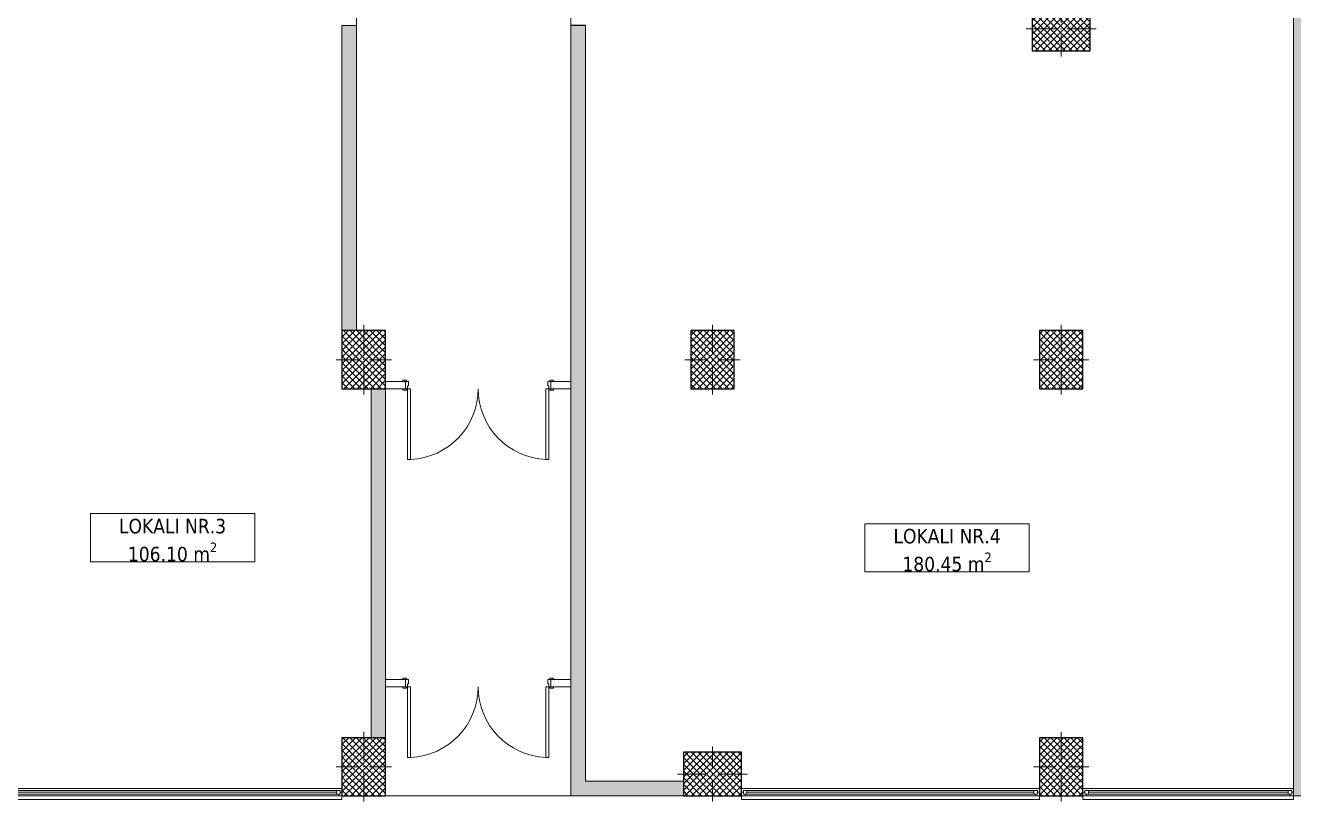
# Model space of a CAD drawing. Header units: millimetres. Extents: x 533892 to 593342, y -885649 to -843599.
# Drawn here: x 552507 to 569966, y -871220 to -860540 of the extents above; entities that cross this region are included whole.
import ezdxf

# ---------------------------------------------------------------- set-up
doc = ezdxf.new("R2010")
doc.units = ezdxf.units.MM
doc.header["$MEASUREMENT"] = 0
for name, color, linetype, lineweight in [('2D Drafting - General_Pen_No__1', 7, 'Continuous', 13), ('Annotation - Text_Pen_No__1', 7, 'Continuous', 13), ('ARCHICAD Doors_Pen_No__1', 7, 'Continuous', 13), ('ARCHICAD Windows_Pen_No__1', 7, 'Continuous', 13), ('Structural - Bearing_Pen_No__1', 7, 'Continuous', 13), ('Structural - Bearing_Pen_No__2', 8, 'Continuous', 15)]:
    doc.layers.add(name, color=color, linetype=linetype, lineweight=lineweight)
for name, color, linetype in [('ARCHICAD Doors', 7, 'Continuous'), ('ARCHICAD Windows', 7, 'Continuous'), ('Structural - Bearing', 7, 'Continuous')]:
    doc.layers.add(name, color=color, linetype=linetype)
doc.layers.add('Structural - Bearing_Pen_No__48', color=14, linetype='Continuous', lineweight=25, true_color=0xa80f02)
doc.styles.add('GENERATED_STYLE_8', font='tahoma.ttf')
pattern_1 = [(45, (0, 0), (-45.961939, 45.961939), []), (135, (0, 0), (45.961939, 45.961939), [])]

# ---------------------------------------------------------------- blocks, each defined once
blk = doc.blocks.new('Wall_16', base_point=(570066, -851140))
at = {"layer": 'Structural - Bearing_Pen_No__2', "linetype": 'Continuous', "lineweight": 15}
blk.add_hatch(color=8, dxfattribs=at).paths.add_polyline_path([(569966, -851340), (569966, -870940), (570166, -870940), (570166, -851340)])
at = {"layer": 'Structural - Bearing_Pen_No__1', "color": 7, "linetype": 'Continuous', "lineweight": 13, "flags": 128}
for points in [[(569966, -851340), (569966, -870940)], [(570166, -870940), (570166, -851340)]]:
    blk.add_lwpolyline(points, dxfattribs=at)
blk = doc.blocks.new('D2 14')
at = {"layer": 'ARCHICAD Doors_Pen_No__1', "color": 7, "linetype": 'Continuous', "lineweight": 13}
for p, q in [((-972, 0), (-972, 972)), ((-972, 972), (-932, 972)), ((-932, 972), (-932, 0)), ((972, 972), (932, 972)), ((932, 972), (932, 0)), ((972, 0), (972, 972)), ((-1037, 0), (-1037, 19)), ((-1037, 19), (-987, 19)), ((-987, 0), (-1037, 0)), ((-1000, 0), (-1037, 0)), ((-972, 0), (-1000, 0)), ((-1000, 0), (-1000, -100)), ((-1000, 0), (-1000, -100)), ((-987, 19), (-987, 0)), ((-972, -40), (-972, 0)), ((-932, 0), (-972, 0)), ((932, 0), (972, 0)), ((1000, 0), (972, 0)), ((972, 0), (972, -40)), ((987, 19), (1037, 19)), ((987, 0), (987, 19)), ((1037, 0), (987, 0)), ((1000, -100), (1000, 0)), ((1000, 0), (1000, -100)), ((1000, 0), (1037, 0)), ((1037, 19), (1037, 0)), ((-1037, -119), (-1037, -100)), ((-1037, -100), (-987, -100)), ((-1000, -100), (-1037, -100)), ((-987, -119), (-1037, -119)), ((-1000, -100), (-960, -100)), ((-987, -100), (-987, -119)), ((-960, -40), (-972, -40)), ((-960, -100), (-960, -40)), ((972, -40), (960, -40)), ((960, -40), (960, -100)), ((960, -100), (1000, -100)), ((987, -100), (1037, -100)), ((987, -119), (987, -100)), ((1037, -119), (987, -119)), ((1000, -100), (1037, -100)), ((1037, -100), (1037, -119))]:
    blk.add_line(p, q, dxfattribs=at)
for centre, start, end in [((-972, 0), 0, 87.6435), ((972, 0), 92.3565, 180)]:
    blk.add_arc(centre, 972, start, end, dxfattribs=at)
blk = doc.blocks.new('Wall_18', base_point=(557466, -869640))
at = {"layer": 'Structural - Bearing_Pen_No__1', "color": 7, "linetype": 'Continuous', "lineweight": 13}
for p, q in [((557741, -869540), (557704, -869540)), ((557741, -869640), (557704, -869640)), ((557741, -869640), (557741, -869540)), ((559741, -869540), (559778, -869540)), ((559741, -869640), (559741, -869540)), ((559741, -869640), (559778, -869640))]:
    blk.add_line(p, q, dxfattribs=at)
at = {"layer": 'Structural - Bearing_Pen_No__1', "color": 7, "linetype": 'Continuous', "lineweight": 13, "flags": 128}
for points in [[(557741, -869540), (557466, -869540)], [(557466, -869540), (557466, -869640)], [(557466, -869640), (557741, -869640)], [(560016, -869540), (559741, -869540)], [(559741, -869640), (560016, -869640)], [(560016, -869640), (560016, -869540)]]:
    blk.add_lwpolyline(points, dxfattribs=at)
at = {"layer": 'ARCHICAD Doors', "color": 21, "linetype": 'Continuous', "lineweight": 18, "true_color": 0xff9955, "zscale": 1000, "rotation": 180}
blk.add_blockref('D2 14', (558741, -869640), dxfattribs=at)
blk = doc.blocks.new('Wall_19', base_point=(557116, -865540))
at = {"layer": 'Structural - Bearing_Pen_No__1', "color": 7, "linetype": 'Continuous', "lineweight": 13}
for p, q in [((557466, -865540), (557466, -865440)), ((557741, -865440), (557704, -865440)), ((557741, -865540), (557741, -865440)), ((559741, -865440), (559778, -865440)), ((559741, -865540), (559741, -865440)), ((557741, -865540), (557704, -865540)), ((559741, -865540), (559778, -865540))]:
    blk.add_line(p, q, dxfattribs=at)
at = {"layer": 'Structural - Bearing_Pen_No__1', "color": 7, "linetype": 'Continuous', "lineweight": 13, "flags": 128}
for points in [[(557741, -865440), (557466, -865440)], [(560016, -865440), (559741, -865440)], [(560016, -865540), (560016, -865440)], [(557116, -865540), (557266, -865540)], [(557466, -865540), (557741, -865540)], [(559741, -865540), (560016, -865540)]]:
    blk.add_lwpolyline(points, dxfattribs=at)
at = {"layer": 'ARCHICAD Doors', "color": 21, "linetype": 'Continuous', "lineweight": 18, "true_color": 0xff9955, "zscale": 1000, "rotation": 180}
blk.add_blockref('D2 14', (558741, -865540), dxfattribs=at)
blk = doc.blocks.new('W1 14_2')
at = {"layer": 'ARCHICAD Windows_Pen_No__1', "color": 7, "linetype": 'Continuous', "lineweight": 13}
for p, q in [((-2050, 0), (-2050, 50)), ((-2050, 50), (2050, 50)), ((-2050, 0), (2050, 0)), ((-2000, 0), (-2050, 0)), ((-2050, 0), (-2050, -50)), ((-2000, -25), (-2000, 0)), ((2000, 0), (-2000, 0)), ((2050, 0), (2000, 0)), ((2000, 0), (2000, -25)), ((2050, 50), (2050, 0)), ((2050, 0), (2050, -50)), ((-2050, -50), (-2025, -50)), ((-2050, -100), (2050, -100)), ((-2050, -100), (2050, -100)), ((-2025, -50), (-2025, -25)), ((-2025, -25), (-2000, -25)), ((-1975, -25), (-2025, -25)), ((-2025, -25), (-2025, -75)), ((-2025, -75), (-1975, -75)), ((-1975, -25), (1975, -25)), ((-1975, -75), (-1975, -25)), ((-1975, -50), (1975, -50)), ((-1975, -75), (1975, -75)), ((-1975, -75), (1975, -75)), ((2025, -25), (1975, -25)), ((1975, -25), (1975, -75)), ((1975, -75), (2025, -75)), ((2000, -25), (2025, -25)), ((2025, -25), (2025, -50)), ((2025, -75), (2025, -25)), ((2025, -50), (2050, -50))]:
    blk.add_line(p, q, dxfattribs=at)
blk = doc.blocks.new('W1 14_3')
at = {"layer": 'ARCHICAD Windows_Pen_No__1', "color": 7, "linetype": 'Continuous', "lineweight": 13}
for p, q in [((-1450, 0), (-1450, 50)), ((-1450, 50), (1450, 50)), ((-1450, 0), (1450, 0)), ((-1400, 0), (-1450, 0)), ((-1450, 0), (-1450, -50)), ((-1400, -25), (-1400, 0)), ((1400, 0), (-1400, 0)), ((1450, 0), (1400, 0)), ((1400, 0), (1400, -25)), ((1450, 50), (1450, 0)), ((1450, 0), (1450, -50)), ((-1450, -50), (-1425, -50)), ((-1450, -100), (1450, -100)), ((-1450, -100), (1450, -100)), ((-1425, -50), (-1425, -25)), ((-1425, -25), (-1400, -25)), ((-1375, -25), (-1425, -25)), ((-1425, -25), (-1425, -75)), ((-1425, -75), (-1375, -75)), ((-1375, -25), (1375, -25)), ((-1375, -75), (-1375, -25)), ((-1375, -50), (1375, -50)), ((-1375, -75), (1375, -75)), ((-1375, -75), (1375, -75)), ((1425, -25), (1375, -25)), ((1375, -25), (1375, -75)), ((1375, -75), (1425, -75)), ((1400, -25), (1425, -25)), ((1425, -25), (1425, -50)), ((1425, -75), (1425, -25)), ((1425, -50), (1450, -50))]:
    blk.add_line(p, q, dxfattribs=at)
blk = doc.blocks.new('Wall_20', base_point=(561566, -871140))
at = {"layer": 'Structural - Bearing_Pen_No__1', "color": 7, "linetype": 'Continuous', "lineweight": 13}
for p, q in [((562366, -871090), (562366, -871040)), ((566466, -871090), (566466, -871040)), ((567066, -871090), (567066, -871040)), ((569966, -871090), (569966, -871040)), ((562366, -871140), (562366, -871090)), ((566466, -871140), (566466, -871090)), ((567066, -871140), (567066, -871090)), ((569966, -871140), (569966, -871090))]:
    blk.add_line(p, q, dxfattribs=at)
at = {"layer": 'Structural - Bearing_Pen_No__1', "color": 7, "linetype": 'Continuous', "lineweight": 13, "flags": 128}
for points in [[(561566, -871140), (562366, -871140)], [(566466, -871140), (567066, -871140)]]:
    blk.add_lwpolyline(points, dxfattribs=at)
at = {"layer": 'ARCHICAD Windows', "color": 21, "linetype": 'Continuous', "lineweight": 18, "true_color": 0xff9955, "zscale": 1000, "rotation": 180}
for name, p in [('W1 14_2', (564416, -871140)), ('W1 14_3', (568516, -871140))]:
    blk.add_blockref(name, p, dxfattribs=at)
blk = doc.blocks.new('Wall_23', base_point=(560016, -860540))
at = {"layer": 'Structural - Bearing_Pen_No__2', "linetype": 'Continuous', "lineweight": 15}
blk.add_hatch(color=8, dxfattribs=at).paths.add_polyline_path([(560016, -860540), (560016, -871140), (560216, -870940), (560216, -860540)])
at = {"layer": 'Structural - Bearing_Pen_No__1', "color": 7, "linetype": 'Continuous', "lineweight": 13, "flags": 128}
for points in [[(560016, -860540), (560016, -871140)], [(560216, -870940), (560216, -860540)]]:
    blk.add_lwpolyline(points, dxfattribs=at)
at = {"layer": 'Structural - Bearing_Pen_No__48', "color": 14, "linetype": 'Continuous', "lineweight": 25, "true_color": 0xa80f02}
blk.add_line((560216, -860540), (560016, -860540), dxfattribs=at)
blk = doc.blocks.new('Wall_24', base_point=(557466, -864740))
at = {"layer": 'Structural - Bearing_Pen_No__2', "linetype": 'Continuous', "lineweight": 15}
blk.add_hatch(color=8, dxfattribs=at).paths.add_polyline_path([(557266, -870340), (557466, -870340), (557466, -865540), (557266, -865540)])
at = {"layer": 'Structural - Bearing_Pen_No__1', "color": 7, "linetype": 'Continuous', "lineweight": 13, "flags": 128}
for points in [[(557466, -864740), (557266, -864740)], [(557466, -871140), (557466, -864740)], [(557266, -865540), (557266, -870340)], [(557466, -871140), (557266, -871140)]]:
    blk.add_lwpolyline(points, dxfattribs=at)
blk = doc.blocks.new('W1 14_4')
at = {"layer": 'ARCHICAD Windows_Pen_No__1', "color": 7, "linetype": 'Continuous', "lineweight": 13}
for p, q in [((-2625, 0), (-2625, 50)), ((-2625, 50), (2625, 50)), ((-2625, 0), (2625, 0)), ((-2575, 0), (-2625, 0)), ((-2625, 0), (-2625, -50)), ((-2575, -25), (-2575, 0)), ((2575, 0), (-2575, 0)), ((2625, 0), (2575, 0)), ((2575, 0), (2575, -25)), ((2625, 50), (2625, 0)), ((2625, 0), (2625, -50)), ((-2625, -50), (-2600, -50)), ((-2625, -100), (2625, -100)), ((-2625, -100), (2625, -100)), ((-2600, -50), (-2600, -25)), ((-2600, -25), (-2575, -25)), ((-2550, -25), (-2600, -25)), ((-2600, -25), (-2600, -75)), ((-2600, -75), (-2550, -75)), ((-2550, -25), (2550, -25)), ((-2550, -75), (-2550, -25)), ((-2550, -50), (2550, -50)), ((-2550, -75), (2550, -75)), ((-2550, -75), (2550, -75)), ((2600, -25), (2550, -25)), ((2550, -25), (2550, -75)), ((2550, -75), (2600, -75)), ((2575, -25), (2600, -25)), ((2600, -25), (2600, -50)), ((2600, -75), (2600, -25)), ((2600, -50), (2625, -50))]:
    blk.add_line(p, q, dxfattribs=at)
blk = doc.blocks.new('W1 14_5')
at = {"layer": 'ARCHICAD Windows_Pen_No__1', "color": 7, "linetype": 'Continuous', "lineweight": 13}
for p, q in [((-2400, 0), (-2400, 50)), ((-2400, 50), (2400, 50)), ((-2400, 0), (2400, 0)), ((-2350, 0), (-2400, 0)), ((-2400, 0), (-2400, -50)), ((-2350, -25), (-2350, 0)), ((2350, 0), (-2350, 0)), ((2400, 0), (2350, 0)), ((2350, 0), (2350, -25)), ((2400, 50), (2400, 0)), ((2400, 0), (2400, -50)), ((-2400, -50), (-2375, -50)), ((-2400, -100), (2400, -100)), ((-2400, -100), (2400, -100)), ((-2375, -50), (-2375, -25)), ((-2375, -25), (-2350, -25)), ((-2325, -25), (-2375, -25)), ((-2375, -25), (-2375, -75)), ((-2375, -75), (-2325, -75)), ((-2325, -25), (2325, -25)), ((-2325, -75), (-2325, -25)), ((-2325, -50), (2325, -50)), ((-2325, -75), (2325, -75)), ((-2325, -75), (2325, -75)), ((2375, -25), (2325, -25)), ((2325, -25), (2325, -75)), ((2325, -75), (2375, -75)), ((2350, -25), (2375, -25)), ((2375, -25), (2375, -50)), ((2375, -75), (2375, -25)), ((2375, -50), (2400, -50))]:
    blk.add_line(p, q, dxfattribs=at)
blk = doc.blocks.new('Wall_25', base_point=(545316, -871140))
at = {"layer": 'Structural - Bearing_Pen_No__1', "color": 7, "linetype": 'Continuous', "lineweight": 13}
for p, q in [((546016, -871090), (546016, -871040)), ((551266, -871090), (551266, -871040)), ((552066, -871090), (552066, -871040)), ((556866, -871090), (556866, -871040)), ((546016, -871140), (546016, -871090)), ((551266, -871140), (551266, -871090)), ((552066, -871140), (552066, -871090)), ((556866, -871140), (556866, -871090))]:
    blk.add_line(p, q, dxfattribs=at)
at = {"layer": 'Structural - Bearing_Pen_No__1', "color": 7, "linetype": 'Continuous', "lineweight": 13, "flags": 128}
for points in [[(545316, -871140), (546016, -871140)], [(551266, -871140), (552066, -871140)], [(556866, -871140), (557266, -871140)]]:
    blk.add_lwpolyline(points, dxfattribs=at)
at = {"layer": 'ARCHICAD Windows', "color": 21, "linetype": 'Continuous', "lineweight": 18, "true_color": 0xff9955, "zscale": 1000, "rotation": 180}
for name, p in [('W1 14_4', (548641, -871140)), ('W1 14_5', (554466, -871140))]:
    blk.add_blockref(name, p, dxfattribs=at)
blk = doc.blocks.new('Wall_26', base_point=(569966, -871140))
at = {"layer": 'Structural - Bearing_Pen_No__2', "linetype": 'Continuous', "lineweight": 15}
blk.add_hatch(color=8, dxfattribs=at).paths.add_polyline_path([(569966, -870940), (569966, -871140), (571866, -871140), (571866, -870940)])
at = {"layer": 'Structural - Bearing_Pen_No__1', "color": 7, "linetype": 'Continuous', "lineweight": 13, "flags": 128}
for points in [[(569966, -870940), (569966, -871040)], [(571866, -870940), (570166, -870940)], [(569966, -871140), (571866, -871140)]]:
    blk.add_lwpolyline(points, dxfattribs=at)
blk = doc.blocks.new('Wall_28', base_point=(561566, -871140))
at = {"layer": 'Structural - Bearing_Pen_No__2', "linetype": 'Continuous', "lineweight": 15}
blk.add_hatch(color=8, dxfattribs=at).paths.add_polyline_path([(560216, -870940), (560016, -871140), (561566, -871140), (561566, -870940)])
at = {"layer": 'Structural - Bearing_Pen_No__1', "color": 7, "linetype": 'Continuous', "lineweight": 13, "flags": 128}
for points in [[(561566, -870940), (560216, -870940)], [(560016, -871140), (561566, -871140)]]:
    blk.add_lwpolyline(points, dxfattribs=at)
blk = doc.blocks.new('Wall_31', base_point=(556866, -864740))
at = {"layer": 'Structural - Bearing_Pen_No__2', "linetype": 'Continuous', "lineweight": 15}
blk.add_hatch(color=8, dxfattribs=at).paths.add_polyline_path([(557066, -860541), (556866, -860541), (556866, -864740), (557066, -864740)])
at = {"layer": 'Structural - Bearing_Pen_No__1', "color": 7, "linetype": 'Continuous', "lineweight": 13, "flags": 128}
for points in [[(557066, -860541), (556866, -860541)], [(556866, -860541), (556866, -864740)], [(557066, -864740), (557066, -860541)]]:
    blk.add_lwpolyline(points, dxfattribs=at)
blk = doc.blocks.new('Column_10', base_point=(566766, -860590))
at = {"layer": 'Structural - Bearing', "linetype": 'Continuous', "lineweight": 0, "true_color": 0x000000}
h = blk.add_hatch(dxfattribs=at)
h.set_pattern_fill('CONCRETE_BLOCK', color=18, style=0, pattern_type=2)
h.set_pattern_definition(pattern_1)
h.paths.add_polyline_path([(566366, -860890), (567166, -860890), (567166, -860290), (566366, -860290)])
at = {"layer": 'Structural - Bearing_Pen_No__1', "color": 7, "linetype": 'Continuous', "lineweight": 13}
for p, q in [((566766, -860510), (566766, -860210)), ((566686, -860590), (566286, -860590)), ((566766, -860670), (566766, -860970)), ((566846, -860590), (567246, -860590))]:
    blk.add_line(p, q, dxfattribs=at)
blk.add_point((566766, -860590), dxfattribs=at)
at = {"layer": 'Structural - Bearing_Pen_No__48', "color": 14, "linetype": 'Continuous', "lineweight": 25, "true_color": 0xa80f02, "flags": 128}
blk.add_lwpolyline([(566366, -860890), (567166, -860890), (567166, -860290), (566366, -860290)], close=True, dxfattribs=at)
blk = doc.blocks.new('Column_11', base_point=(561966, -865140))
at = {"layer": 'Structural - Bearing', "linetype": 'Continuous', "lineweight": 0, "true_color": 0x000000}
h = blk.add_hatch(dxfattribs=at)
h.set_pattern_fill('CONCRETE_BLOCK', color=18, style=0, pattern_type=2)
h.set_pattern_definition(pattern_1)
h.paths.add_polyline_path([(561666, -865540), (562266, -865540), (562266, -864740), (561666, -864740)])
at = {"layer": 'Structural - Bearing_Pen_No__1', "color": 7, "linetype": 'Continuous', "lineweight": 13}
for p, q in [((561966, -865060), (561966, -864660)), ((561886, -865140), (561586, -865140)), ((561966, -865220), (561966, -865620)), ((562046, -865140), (562346, -865140))]:
    blk.add_line(p, q, dxfattribs=at)
blk.add_point((561966, -865140), dxfattribs=at)
at = {"layer": 'Structural - Bearing_Pen_No__48', "color": 14, "linetype": 'Continuous', "lineweight": 25, "true_color": 0xa80f02, "flags": 128}
blk.add_lwpolyline([(561666, -865540), (562266, -865540), (562266, -864740), (561666, -864740)], close=True, dxfattribs=at)
blk = doc.blocks.new('Column_13', base_point=(561966, -870840))
at = {"layer": 'Structural - Bearing', "linetype": 'Continuous', "lineweight": 0, "true_color": 0x000000}
h = blk.add_hatch(dxfattribs=at)
h.set_pattern_fill('CONCRETE_BLOCK', color=18, style=0, pattern_type=2)
h.set_pattern_definition(pattern_1)
h.paths.add_polyline_path([(561566, -871140), (562366, -871140), (562366, -870540), (561566, -870540)])
at = {"layer": 'Structural - Bearing_Pen_No__1', "color": 7, "linetype": 'Continuous', "lineweight": 13}
for p, q in [((561966, -870760), (561966, -870460)), ((561886, -870840), (561486, -870840)), ((562046, -870840), (562446, -870840)), ((561966, -870920), (561966, -871220))]:
    blk.add_line(p, q, dxfattribs=at)
blk.add_point((561966, -870840), dxfattribs=at)
at = {"layer": 'Structural - Bearing_Pen_No__48', "color": 14, "linetype": 'Continuous', "lineweight": 25, "true_color": 0xa80f02, "flags": 128}
blk.add_lwpolyline([(561566, -871140), (562366, -871140), (562366, -870540), (561566, -870540)], close=True, dxfattribs=at)
blk = doc.blocks.new('Column_16', base_point=(566766, -870740))
at = {"layer": 'Structural - Bearing', "linetype": 'Continuous', "lineweight": 0, "true_color": 0x000000}
h = blk.add_hatch(dxfattribs=at)
h.set_pattern_fill('CONCRETE_BLOCK', color=18, style=0, pattern_type=2)
h.set_pattern_definition(pattern_1)
h.paths.add_polyline_path([(566466, -871140), (567066, -871140), (567066, -870340), (566466, -870340)])
at = {"layer": 'Structural - Bearing_Pen_No__1', "color": 7, "linetype": 'Continuous', "lineweight": 13}
for p, q in [((566766, -870660), (566766, -870260)), ((566686, -870740), (566386, -870740)), ((566766, -870820), (566766, -871220)), ((566846, -870740), (567146, -870740))]:
    blk.add_line(p, q, dxfattribs=at)
blk.add_point((566766, -870740), dxfattribs=at)
at = {"layer": 'Structural - Bearing_Pen_No__48', "color": 14, "linetype": 'Continuous', "lineweight": 25, "true_color": 0xa80f02, "flags": 128}
blk.add_lwpolyline([(566466, -871140), (567066, -871140), (567066, -870340), (566466, -870340)], close=True, dxfattribs=at)
blk = doc.blocks.new('Column_19', base_point=(557166, -870740))
at = {"layer": 'Structural - Bearing', "linetype": 'Continuous', "lineweight": 0, "true_color": 0x000000}
h = blk.add_hatch(dxfattribs=at)
h.set_pattern_fill('CONCRETE_BLOCK', color=18, style=0, pattern_type=2)
h.set_pattern_definition(pattern_1)
h.paths.add_polyline_path([(556866, -871140), (557466, -871140), (557466, -870340), (556866, -870340)])
at = {"layer": 'Structural - Bearing_Pen_No__1', "color": 7, "linetype": 'Continuous', "lineweight": 13}
for p, q in [((557166, -870660), (557166, -870260)), ((557086, -870740), (556786, -870740)), ((557166, -870820), (557166, -871220)), ((557246, -870740), (557546, -870740))]:
    blk.add_line(p, q, dxfattribs=at)
blk.add_point((557166, -870740), dxfattribs=at)
at = {"layer": 'Structural - Bearing_Pen_No__48', "color": 14, "linetype": 'Continuous', "lineweight": 25, "true_color": 0xa80f02, "flags": 128}
blk.add_lwpolyline([(556866, -871140), (557466, -871140), (557466, -870340), (556866, -870340)], close=True, dxfattribs=at)
blk = doc.blocks.new('Column_24', base_point=(566766, -865140))
at = {"layer": 'Structural - Bearing', "linetype": 'Continuous', "lineweight": 0, "true_color": 0x000000}
h = blk.add_hatch(dxfattribs=at)
h.set_pattern_fill('CONCRETE_BLOCK', color=18, style=0, pattern_type=2)
h.set_pattern_definition(pattern_1)
h.paths.add_polyline_path([(566466, -865540), (567066, -865540), (567066, -864740), (566466, -864740)])
at = {"layer": 'Structural - Bearing_Pen_No__1', "color": 7, "linetype": 'Continuous', "lineweight": 13}
for p, q in [((566766, -865060), (566766, -864660)), ((566686, -865140), (566386, -865140)), ((566766, -865220), (566766, -865620)), ((566846, -865140), (567146, -865140))]:
    blk.add_line(p, q, dxfattribs=at)
blk.add_point((566766, -865140), dxfattribs=at)
at = {"layer": 'Structural - Bearing_Pen_No__48', "color": 14, "linetype": 'Continuous', "lineweight": 25, "true_color": 0xa80f02, "flags": 128}
blk.add_lwpolyline([(566466, -865540), (567066, -865540), (567066, -864740), (566466, -864740)], close=True, dxfattribs=at)
blk = doc.blocks.new('Column_27', base_point=(557166, -865140))
at = {"layer": 'Structural - Bearing', "linetype": 'Continuous', "lineweight": 0, "true_color": 0x000000}
h = blk.add_hatch(dxfattribs=at)
h.set_pattern_fill('CONCRETE_BLOCK', color=18, style=0, pattern_type=2)
h.set_pattern_definition(pattern_1)
h.paths.add_polyline_path([(556866, -865540), (557466, -865540), (557466, -864740), (556866, -864740)])
at = {"layer": 'Structural - Bearing_Pen_No__1', "color": 7, "linetype": 'Continuous', "lineweight": 13}
for p, q in [((557166, -865060), (557166, -864660)), ((557086, -865140), (556786, -865140)), ((557166, -865220), (557166, -865620)), ((557246, -865140), (557546, -865140))]:
    blk.add_line(p, q, dxfattribs=at)
blk.add_point((557166, -865140), dxfattribs=at)
at = {"layer": 'Structural - Bearing_Pen_No__48', "color": 14, "linetype": 'Continuous', "lineweight": 25, "true_color": 0xa80f02, "flags": 128}
blk.add_lwpolyline([(556866, -865540), (557466, -865540), (557466, -864740), (556866, -864740)], close=True, dxfattribs=at)

msp = doc.modelspace()

# ---------------------------------------------------------------- linework, layer by layer
at = {"layer": '2D Drafting - General_Pen_No__1', "color": 7, "linetype": 'Continuous', "lineweight": 13, "flags": 128}
msp.add_lwpolyline([(557466, -871140), (557466, -864740), (557066, -864740), (557066, -860415), (554341, -860415), (554341, -858315), (556991, -858315), (556991, -853865), (560266, -853865), (560266, -851140), (562316, -851140), (562316, -858190), (562391, -858190), (562391, -860415), (560016, -860415), (560016, -871140)], close=True, dxfattribs=at)
at = {"layer": 'Annotation - Text_Pen_No__1', "color": 7, "linetype": 'Continuous', "lineweight": 13, "flags": 128}
for points in [[(553402, -867258), (555664, -867258), (555664, -867921), (553402, -867921)], [(564065, -867396), (566326, -867396), (566326, -868059), (564065, -868059)]]:
    msp.add_lwpolyline(points, close=True, dxfattribs=at)

# ---------------------------------------------------------------- block references
at = {"layer": 'Structural - Bearing', "color": 7, "lineweight": 13}
for name, p in [('Wall_16', (570066, -851140)), ('Wall_31', (556866, -864740)), ('Wall_23', (560016, -860540)), ('Wall_24', (557466, -864740)), ('Wall_19', (557116, -865540)), ('Wall_18', (557466, -869640)), ('Wall_25', (545316, -871140)), ('Wall_28', (561566, -871140)), ('Wall_20', (561566, -871140)), ('Wall_26', (569966, -871140))]:
    msp.add_blockref(name, p, dxfattribs=at)
at = {"layer": 'Structural - Bearing', "color": 14, "lineweight": 25, "true_color": 0xa80f02}
for name, p in [('Column_10', (566766, -860590)), ('Column_27', (557166, -865140)), ('Column_11', (561966, -865140)), ('Column_24', (566766, -865140)), ('Column_19', (557166, -870740)), ('Column_16', (566766, -870740)), ('Column_13', (561966, -870840))]:
    msp.add_blockref(name, p, dxfattribs=at)

# ---------------------------------------------------------------- texts
at = {"layer": 'Annotation - Text_Pen_No__1', "color": 7, "linetype": 'Continuous', "lineweight": 13, "char_height": 200, "attachment_point": 2, "style": 'GENERATED_STYLE_8'}
for s, insert, line_spacing_factor in [('\\A1;{\\pqc;\\fTahoma|b0|i0|c0|p34;LOKALI NR.3\\P\\pqc;\\fTahoma|b0|i0|c0|p34;10\\fTahoma|b0|i0|c0|p34;6.10\\fTahoma|b0|i0|c0|p34; m\\fTahoma|b0|i0|c0|p34;\\A1{\\H.66x;\\S2^  ;}}', (554533, -867329), 0.979691), ('\\A1;{\\pqc;\\fTahoma|b0|i0|c0|p34;LOKALI NR.\\fTahoma|b0|i0|c0|p34;4\\P\\pqc;\\fTahoma|b0|i0|c0|p34;1\\fTahoma|b0|i0|c0|p34;80.4\\fTahoma|b0|i0|c0|p34;5 m\\fTahoma|b0|i0|c0|p34;\\A1{\\H.66x;\\S2^  ;}}', (565195, -867467), 0.978567)]:
    msp.add_mtext(s, dxfattribs=dict(at, insert=insert, line_spacing_factor=line_spacing_factor))

doc.saveas('drawing.dxf')
